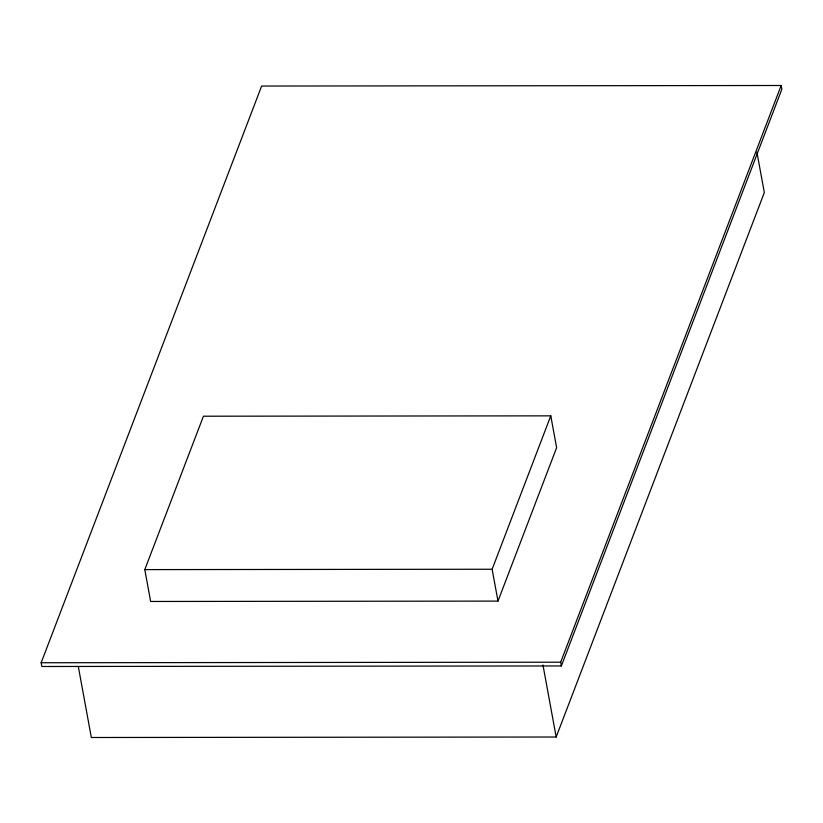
<?xml version="1.0" encoding="UTF-8"?>
<svg xmlns="http://www.w3.org/2000/svg" width="823" height="823" viewBox="0 0 823 823"><rect width="100%" height="100%" fill="white"/><g stroke="black" fill="none" stroke-linecap="round" stroke-linejoin="round"><path stroke-width="1.23" d="M41.15 662.752L261.632 86.045L781.161 85.499L781.85 89.254L561.368 665.951L41.839 666.496L41.15 662.752L560.679 662.206L781.161 85.499M144.797 569.609L203.435 416.212L550.782 415.852L556.626 447.702L497.987 601.099L150.64 601.469L144.797 569.609L492.133 569.249L550.782 415.852M78.36 666.774L91.332 737.501L556.173 737.017L764.33 192.531L756.913 152.121M560.679 662.206L561.368 665.951M542.964 665.025L556.173 737.017M492.133 569.249L497.987 601.099"/></g></svg>
